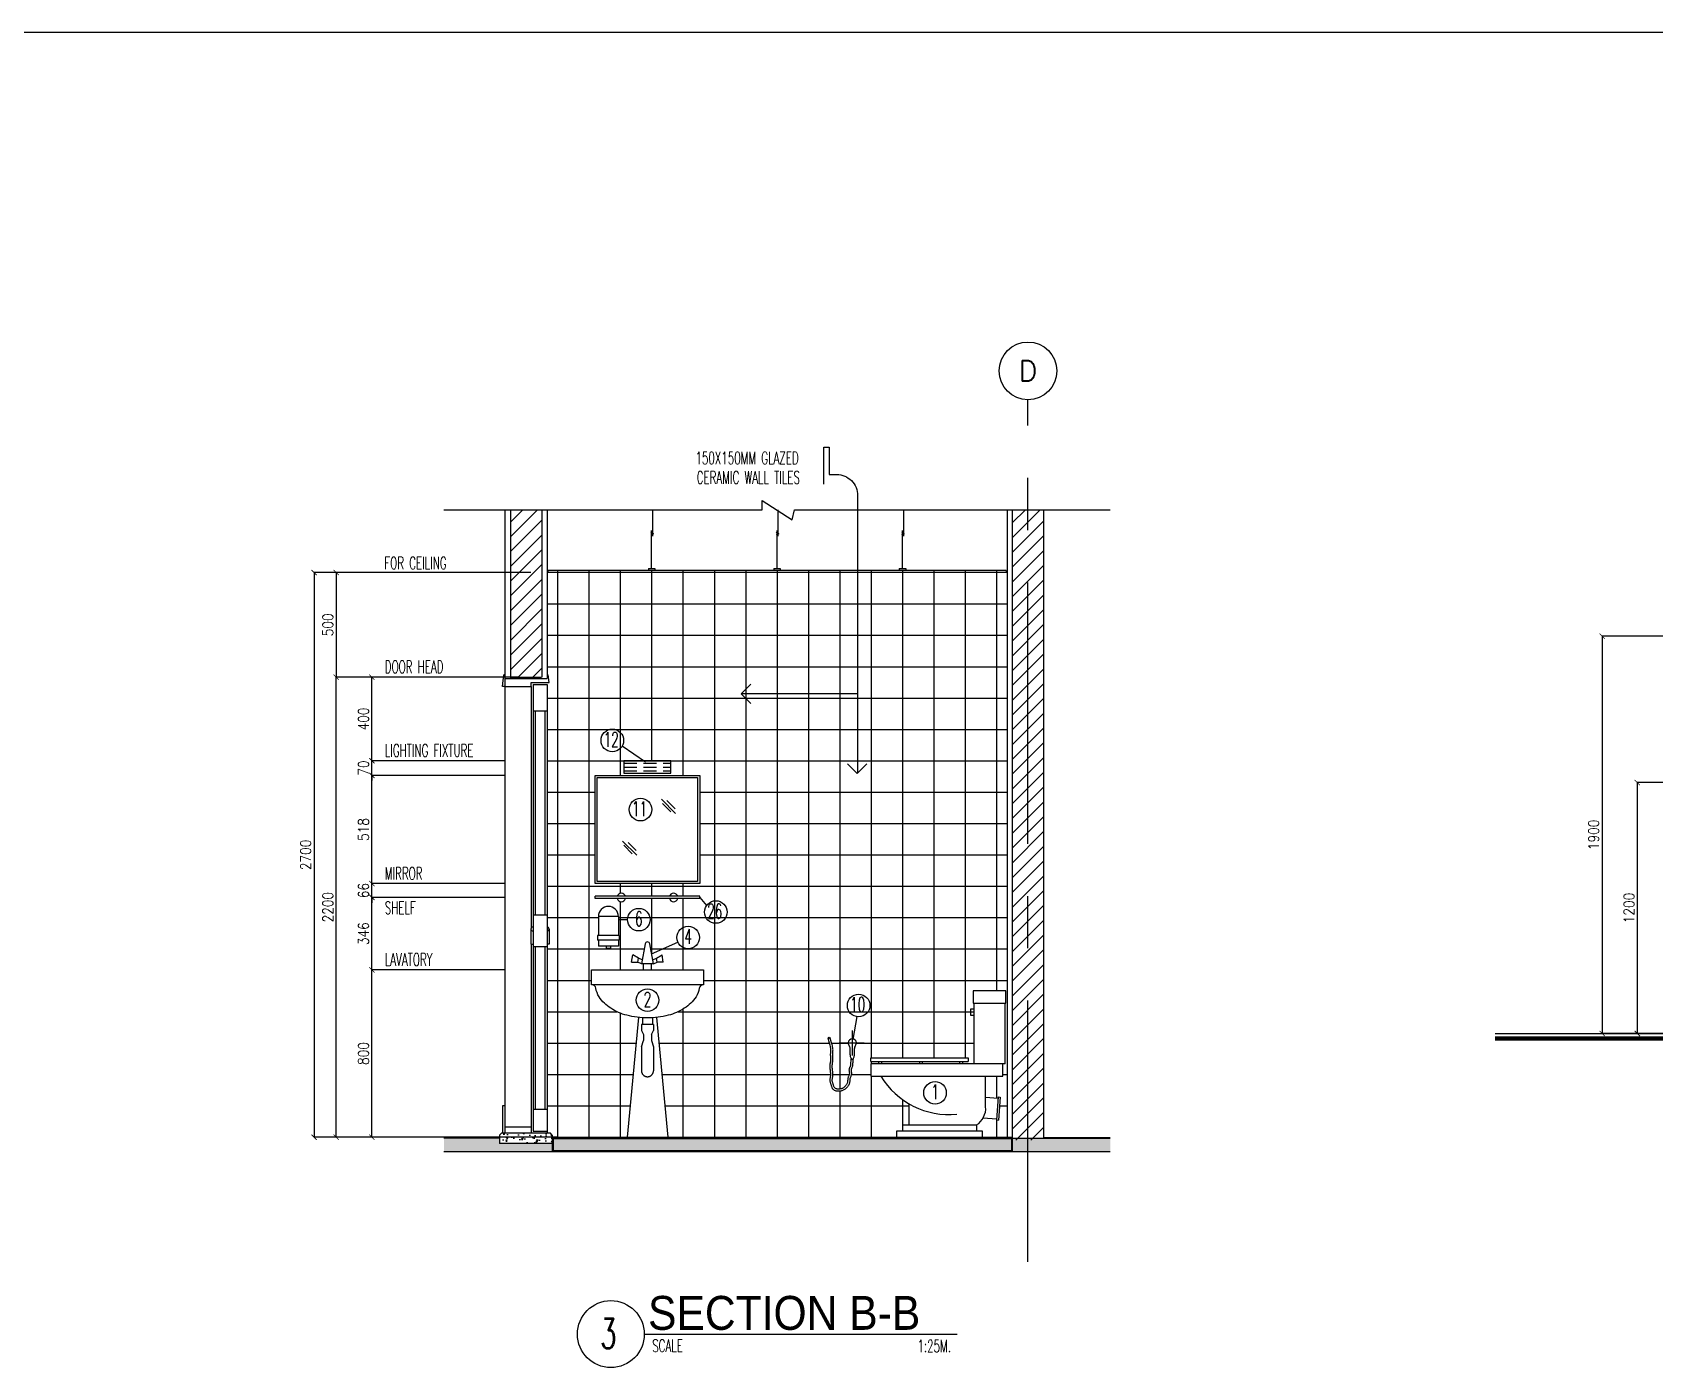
# Model space of a CAD drawing. Extents: x -263967 to -235090, y 166361 to 186286.
# Drawn here: x -253289 to -245531, y 179902 to 186286 of the extents above; entities that cross this region are included whole.
import ezdxf
from ezdxf.enums import TextEntityAlignment as Align

# ---------------------------------------------------------------- set-up
doc = ezdxf.new("R2010")
doc.units = 0
doc.header["$LTSCALE"] = 500
doc.header["$MEASUREMENT"] = 0
for name, pattern in [('CENTER2', [1.125, 0.75, -0.125, 0.125, -0.125]), ('CENTERX2', [4, 2.5, -0.5, 0.5, -0.5]), ('HIDDEN', [0.375, 0.25, -0.125]), ('HIDDEN2', [0.1875, 0.125, -0.0625])]:
    doc.linetypes.add(name, pattern=pattern)
doc.layers.get('0').update_dxf_attribs({"linetype": 'CONTINUOUS'})
doc.layers.get('DEFPOINTS').update_dxf_attribs({"linetype": 'CONTINUOUS'})
for name, color, linetype in [('AX-CR', 2, 'CONTINUOUS'), ('AX-TXT', 2, 'CONTINUOUS'), ('AXES', 11, 'CENTERX2'), ('AXIS', 11, 'CENTER2'), ('BOARDER', 6, 'CONTINUOUS'), ('DIM', 4, 'CONTINUOUS'), ('DIM1', 2, 'CONTINUOUS'), ('Dimout', 4, 'CONTINUOUS'), ('DRWIN', 2, 'CONTINUOUS'), ('DW', 7, 'CONTINUOUS'), ('ELE', 3, 'CONTINUOUS'), ('ELV', 7, 'CONTINUOUS'), ('FIX', 2, 'CONTINUOUS'), ('HATCH', 8, 'CONTINUOUS'), ('HatchA', 11, 'CONTINUOUS'), ('Plaster', 7, 'CONTINUOUS'), ('SANI', 2, 'CONTINUOUS'), ('SETTING', 3, 'CONTINUOUS'), ('Tile', 5, 'CONTINUOUS'), ('TITLE', 1, 'CONTINUOUS'), ('TXT', 2, 'CONTINUOUS'), ('TXT1', 2, 'CONTINUOUS'), ('WALL', 6, 'CONTINUOUS'), ('WallPartition', 2, 'CONTINUOUS'), ('Windows', 9, 'CONTINUOUS')]:
    doc.layers.add(name, color=color, linetype=linetype)
doc.styles.add('DIM', font='simplex.shx', dxfattribs={"width": 0.85})
doc.styles.add('ROMANS', font='romans.shx', dxfattribs={"width": 0.6})
doc.styles.add('TTXT', font='swisse.ttf', dxfattribs={"width": 0.9})
doc.dimstyles.new('DIM1-25', dxfattribs={"dimscale": 25, "dimtxt": 2, "dimasz": 1, "dimexe": 0.03, "dimexo": 0.03, "dimgap": 0.6, "dimtad": 1, "dimdec": 0, "dimdsep": 46, "dimtxsty": 'DIM', "dimblk1": 'ARCHTICK', "dimblk2": 'ARCHTICK', "dimsah": 1, "dimcen": 0.09, "dimdle": 0.03, "dimclrd": 256, "dimclrt": 2, "dimadec": 0, "dimazin": 0, "dimtfac": 1, "dimtdec": 0, "dimtix": 1, "dimtmove": 1, "dimatfit": 3, "dimldrblk": 'ARCHTICK', "dimfxl": 0, "dimtvp": 2, "dimtolj": 1, "dimtzin": 0, "dimarcsym": 0})
pattern_1 = [(45, (8139.21, -15825.907), (-35.355339, 35.355339), [])]

# ---------------------------------------------------------------- blocks, each defined once
blk = doc.blocks.new('A0-BOX')
at = {"layer": 'TITLE'}
blk.add_line((113.3, 79.7), (0, 79.7), dxfattribs=at)
blk = doc.blocks.new('_ARCHTICK')
at = {"color": 0, "linetype": 'ByBlock', "const_width": 0.15}
blk.add_lwpolyline([(-0.5, -0.5), (0.5, 0.5)], dxfattribs=at)
blk = doc.blocks.new('*D58')
at = {"layer": 'DEFPOINTS', "color": 0}
for p in [(-251836, 183703.3), (-251941.8, 181003.3), (-251836, 181003.3)]:
    blk.add_point(p, dxfattribs=at)
at = {"layer": 'Dimout', "color": 0, "lineweight": -2}
for p, q in [((-251836.7, 183703.3), (-251942.6, 183703.3)), ((-251836.7, 181003.3), (-251942.6, 181003.3))]:
    blk.add_line(p, q, dxfattribs=at)
at = {"layer": 'Dimout', "lineweight": -2}
blk.add_line((-251941.8, 183704.1), (-251941.8, 181002.6), dxfattribs=at)
at = {"layer": 'Dimout', "lineweight": -2, "xscale": 25, "yscale": 25, "zscale": 25}
for p, rotation in [((-251941.8, 183703.3), 90), ((-251941.8, 181003.3), 270)]:
    blk.add_blockref('_ARCHTICK', p, dxfattribs=dict(at, rotation=rotation))
at = {"layer": 'Dimout', "color": 2, "insert": (-251981.8, 182353.3), "char_height": 50, "attachment_point": 5, "rotation": 90, "style": 'DIM'}
blk.add_mtext('\\A1;2700', dxfattribs=at)
blk = doc.blocks.new('walling')
at = {"layer": 'ELV'}
blk.add_line((0.1363, -1.1797), (-0.4198, -1.1797), dxfattribs=at)
blk.add_lwpolyline([(-0.025, -0.176), (-0.025, 0), (0, 0), (0, -0.1306), (0.0363, -0.1306, -0.414214), (0.1363, -0.2306), (0.1363, -1.5582)], format="xyb", dxfattribs=at)
at = {"layer": 'WALL'}
for p, q in [((-0.4198, -1.1797), (-0.3736, -1.1334)), ((-0.4198, -1.1797), (-0.3736, -1.2259)), ((0.1345, -1.56), (0.0882, -1.5137)), ((0.1345, -1.56), (0.1808, -1.5137))]:
    blk.add_line(p, q, dxfattribs=at)
at = {"layer": 'TXT', "style": 'ROMANS', "width": 0.6}
for s, p in [('150X150MM GLAZED', (-0.639, -0.0816)), ('CERAMIC WALL TILES', (-0.6331, -0.1746))]:
    blk.add_text(s, height=0.06, dxfattribs=at).set_placement(p)
blk = doc.blocks.new('*D66')
at = {"layer": 'DEFPOINTS', "color": 0}
for p in [(-251665.1, 183203.3), (-251002.3, 183203.3), (-251029.3, 182803.3)]:
    blk.add_point(p, dxfattribs=at)
at = {"layer": 'Dimout', "color": 0, "lineweight": -2}
for p, q in [((-251003, 183203.3), (-251665.9, 183203.3)), ((-251030, 182803.3), (-251665.9, 182803.3))]:
    blk.add_line(p, q, dxfattribs=at)
at = {"layer": 'Dimout', "lineweight": -2}
blk.add_line((-251665.1, 182802.6), (-251665.1, 183204.1), dxfattribs=at)
at = {"layer": 'Dimout', "lineweight": -2, "xscale": 25, "yscale": 25, "zscale": 25}
for p, rotation in [((-251665.1, 183203.3), 90), ((-251665.1, 182803.3), 270)]:
    blk.add_blockref('_ARCHTICK', p, dxfattribs=dict(at, rotation=rotation))
at = {"layer": 'Dimout', "color": 2, "insert": (-251705.1, 183003.3), "char_height": 50, "attachment_point": 5, "rotation": 90, "style": 'DIM'}
blk.add_mtext('\\A1;400', dxfattribs=at)
blk = doc.blocks.new('*D65')
at = {"layer": 'DEFPOINTS', "color": 0}
for p in [(-251665.1, 182803.3), (-251029.3, 182803.3), (-251029.3, 182733.3)]:
    blk.add_point(p, dxfattribs=at)
at = {"layer": 'Dimout', "color": 0, "lineweight": -2}
for p, q in [((-251030, 182803.3), (-251665.9, 182803.3)), ((-251030, 182733.3), (-251665.9, 182733.3))]:
    blk.add_line(p, q, dxfattribs=at)
at = {"layer": 'Dimout', "lineweight": -2}
for p, q in [((-251665.1, 182803.3), (-251665.1, 182828.3)), ((-251665.1, 182733.3), (-251665.1, 182803.3)), ((-251665.1, 182733.3), (-251665.1, 182708.3))]:
    blk.add_line(p, q, dxfattribs=at)
at = {"layer": 'Dimout', "lineweight": -2, "xscale": 25, "yscale": 25, "zscale": 25}
for p, rotation in [((-251665.1, 182803.3), 270), ((-251665.1, 182733.3), 90)]:
    blk.add_blockref('_ARCHTICK', p, dxfattribs=dict(at, rotation=rotation))
at = {"layer": 'Dimout', "color": 2, "insert": (-251705.1, 182768.3), "char_height": 50, "attachment_point": 5, "rotation": 90, "style": 'DIM'}
blk.add_mtext('\\A1;70', dxfattribs=at)
blk = doc.blocks.new('*D64')
at = {"layer": 'DEFPOINTS', "color": 0}
for p in [(-251665.1, 182733.3), (-251029.3, 182733.3), (-251029.3, 182215.7)]:
    blk.add_point(p, dxfattribs=at)
at = {"layer": 'Dimout', "color": 0, "lineweight": -2}
for p, q in [((-251030, 182733.3), (-251665.9, 182733.3)), ((-251030, 182215.7), (-251665.9, 182215.7))]:
    blk.add_line(p, q, dxfattribs=at)
at = {"layer": 'Dimout', "lineweight": -2}
blk.add_line((-251665.1, 182214.9), (-251665.1, 182734.1), dxfattribs=at)
at = {"layer": 'Dimout', "lineweight": -2, "xscale": 25, "yscale": 25, "zscale": 25}
for p, rotation in [((-251665.1, 182733.3), 90), ((-251665.1, 182215.7), 270)]:
    blk.add_blockref('_ARCHTICK', p, dxfattribs=dict(at, rotation=rotation))
at = {"layer": 'Dimout', "color": 2, "insert": (-251705.1, 182474.5), "char_height": 50, "attachment_point": 5, "rotation": 90, "style": 'DIM'}
blk.add_mtext('\\A1;518', dxfattribs=at)
blk = doc.blocks.new('*D63')
at = {"layer": 'DEFPOINTS', "color": 0}
for p in [(-251665.1, 182215.7), (-251029.3, 182215.7), (-251029.3, 182149.7)]:
    blk.add_point(p, dxfattribs=at)
at = {"layer": 'Dimout', "lineweight": -2}
for p, q in [((-251665.1, 182215.7), (-251665.1, 182240.7)), ((-251665.1, 182149.7), (-251665.1, 182215.7)), ((-251665.1, 182149.7), (-251665.1, 182124.7))]:
    blk.add_line(p, q, dxfattribs=at)
at = {"layer": 'Dimout', "color": 0, "lineweight": -2}
for p, q in [((-251030, 182215.7), (-251665.9, 182215.7)), ((-251030, 182149.7), (-251665.9, 182149.7))]:
    blk.add_line(p, q, dxfattribs=at)
at = {"layer": 'Dimout', "lineweight": -2, "xscale": 25, "yscale": 25, "zscale": 25}
for p, rotation in [((-251665.1, 182215.7), 270), ((-251665.1, 182149.7), 90)]:
    blk.add_blockref('_ARCHTICK', p, dxfattribs=dict(at, rotation=rotation))
at = {"layer": 'Dimout', "color": 2, "insert": (-251705.1, 182182.7), "char_height": 50, "attachment_point": 5, "rotation": 90, "style": 'DIM'}
blk.add_mtext('\\A1;66', dxfattribs=at)
blk = doc.blocks.new('*D62')
at = {"layer": 'DEFPOINTS', "color": 0}
for p in [(-251665.1, 182149.7), (-251029.3, 182149.7), (-251029.3, 181803.3)]:
    blk.add_point(p, dxfattribs=at)
at = {"layer": 'Dimout', "color": 0, "lineweight": -2}
for p, q in [((-251030, 182149.7), (-251665.9, 182149.7)), ((-251030, 181803.3), (-251665.9, 181803.3))]:
    blk.add_line(p, q, dxfattribs=at)
at = {"layer": 'Dimout', "lineweight": -2}
blk.add_line((-251665.1, 181802.6), (-251665.1, 182150.5), dxfattribs=at)
at = {"layer": 'Dimout', "lineweight": -2, "xscale": 25, "yscale": 25, "zscale": 25}
for p, rotation in [((-251665.1, 182149.7), 90), ((-251665.1, 181803.3), 270)]:
    blk.add_blockref('_ARCHTICK', p, dxfattribs=dict(at, rotation=rotation))
at = {"layer": 'Dimout', "color": 2, "insert": (-251705.1, 181976.5), "char_height": 50, "attachment_point": 5, "rotation": 90, "style": 'DIM'}
blk.add_mtext('\\A1;346', dxfattribs=at)
blk = doc.blocks.new('*D61')
at = {"layer": 'DEFPOINTS', "color": 0}
for p in [(-251665.1, 181803.3), (-251029.3, 181803.3), (-250777.3, 181003.3)]:
    blk.add_point(p, dxfattribs=at)
at = {"layer": 'Dimout', "color": 0, "lineweight": -2}
for p, q in [((-251030, 181803.3), (-251665.9, 181803.3)), ((-250778, 181003.3), (-251665.9, 181003.3))]:
    blk.add_line(p, q, dxfattribs=at)
at = {"layer": 'Dimout', "lineweight": -2}
blk.add_line((-251665.1, 181002.6), (-251665.1, 181804.1), dxfattribs=at)
at = {"layer": 'Dimout', "lineweight": -2, "xscale": 25, "yscale": 25, "zscale": 25}
for p, rotation in [((-251665.1, 181803.3), 90), ((-251665.1, 181003.3), 270)]:
    blk.add_blockref('_ARCHTICK', p, dxfattribs=dict(at, rotation=rotation))
at = {"layer": 'Dimout', "color": 2, "insert": (-251705.1, 181403.3), "char_height": 50, "attachment_point": 5, "rotation": 90, "style": 'DIM'}
blk.add_mtext('\\A1;800', dxfattribs=at)
blk = doc.blocks.new('*D59')
at = {"layer": 'DEFPOINTS', "color": 0}
for p in [(-251836, 183203.3), (-251043.3, 183203.3), (-251001.4, 181003.3)]:
    blk.add_point(p, dxfattribs=at)
at = {"layer": 'Dimout', "color": 0, "lineweight": -2}
for p, q in [((-251044, 183203.3), (-251836.7, 183203.3)), ((-251002.2, 181003.3), (-251836.7, 181003.3))]:
    blk.add_line(p, q, dxfattribs=at)
at = {"layer": 'Dimout', "lineweight": -2}
blk.add_line((-251836, 181002.6), (-251836, 183204.1), dxfattribs=at)
at = {"layer": 'Dimout', "lineweight": -2, "xscale": 25, "yscale": 25, "zscale": 25}
for p, rotation in [((-251836, 183203.3), 90), ((-251836, 181003.3), 270)]:
    blk.add_blockref('_ARCHTICK', p, dxfattribs=dict(at, rotation=rotation))
at = {"layer": 'Dimout', "color": 2, "insert": (-251876, 182103.3), "char_height": 50, "attachment_point": 5, "rotation": 90, "style": 'DIM'}
blk.add_mtext('\\A1;2200', dxfattribs=at)
blk = doc.blocks.new('*D60')
at = {"layer": 'DEFPOINTS', "color": 0}
for p in [(-250904.1, 183703.3), (-251836, 183203.3), (-250963.5, 183203.3)]:
    blk.add_point(p, dxfattribs=at)
at = {"layer": 'Dimout', "color": 0, "lineweight": -2}
for p, q in [((-250904.8, 183703.3), (-251836.7, 183703.3)), ((-250964.3, 183203.3), (-251836.7, 183203.3))]:
    blk.add_line(p, q, dxfattribs=at)
at = {"layer": 'Dimout', "lineweight": -2}
blk.add_line((-251836, 183704.1), (-251836, 183202.6), dxfattribs=at)
at = {"layer": 'Dimout', "lineweight": -2, "xscale": 25, "yscale": 25, "zscale": 25}
for p, rotation in [((-251836, 183703.3), 90), ((-251836, 183203.3), 270)]:
    blk.add_blockref('_ARCHTICK', p, dxfattribs=dict(at, rotation=rotation))
at = {"layer": 'Dimout', "color": 2, "insert": (-251876, 183453.3), "char_height": 50, "attachment_point": 5, "rotation": 90, "style": 'DIM'}
blk.add_mtext('\\A1;500', dxfattribs=at)
blk = doc.blocks.new('A$C54676CD1')
at = {"layer": 'AXIS', "linetype": 'CENTER2', "ltscale": 10}
for p, q in [((0.1153, 0.1709), (0.1153, 0.29)), ((0.1716, 0.2302), (0.0525, 0.2302))]:
    blk.add_line(p, q, dxfattribs=at)
at = {"layer": 'DIM1', "linetype": 'HIDDEN'}
for points in [[(0.1196, 0.156), (0.1183, 0.1482), (0.1175, 0.142), (0.117, 0.1369), (0.1167, 0.1328), (0.1165, 0.1294), (0.1164, 0.1262), (0.1161, 0.1231), (0.1155, 0.1198), (0.1146, 0.1167), (0.1135, 0.1137), (0.1124, 0.1111), (0.1114, 0.1087), (0.1105, 0.1066), (0.1099, 0.1048), (0.1094, 0.1033), (0.1092, 0.1022), (0.1092, 0.1011), (0.1093, 0.0997), (0.1095, 0.0979), (0.1099, 0.0957), (0.1104, 0.0932), (0.1108, 0.0902), (0.111, 0.0869), (0.1109, 0.0832), (0.1103, 0.0796), (0.1094, 0.0762), (0.1084, 0.0731), (0.1073, 0.0702), (0.1063, 0.0674), (0.1053, 0.0648), (0.1046, 0.0625), (0.104, 0.0602), (0.1036, 0.058), (0.1033, 0.0555), (0.1031, 0.0527), (0.1028, 0.0497), (0.1025, 0.0464), (0.102, 0.0428), (0.1012, 0.039), (0.1, 0.0351), (0.0983, 0.0312), (0.0963, 0.0275), (0.094, 0.0241), (0.0915, 0.0208), (0.0889, 0.0178), (0.0862, 0.0149), (0.0834, 0.0123), (0.0806, 0.01), (0.0778, 0.0079), (0.0749, 0.0061), (0.0719, 0.0045), (0.0689, 0.0032), (0.0658, 0.0022), (0.0627, 0.0014), (0.0595, 0.0008), (0.0563, 0.0004), (0.0529, 0.0001), (0.0494, 0), (0.0458, 0.0001), (0.042, 0.0004), (0.0382, 0.001), (0.0344, 0.0021), (0.0306, 0.0036), (0.0269, 0.0059), (0.0237, 0.0088), (0.0212, 0.012), (0.0194, 0.0153), (0.018, 0.0186), (0.0169, 0.0217), (0.016, 0.0246), (0.0152, 0.0273), (0.0145, 0.0298), (0.0137, 0.0322), (0.0128, 0.0347), (0.0119, 0.0374), (0.011, 0.0402), (0.0102, 0.0433), (0.0095, 0.0465), (0.0091, 0.05), (0.0089, 0.0537), (0.0092, 0.0573), (0.0097, 0.0607), (0.0103, 0.064), (0.011, 0.0671), (0.0116, 0.0702), (0.012, 0.0732), (0.0124, 0.0763), (0.0125, 0.0795), (0.0124, 0.0831), (0.012, 0.087), (0.0115, 0.0913), (0.0109, 0.0959), (0.0102, 0.1007), (0.0096, 0.1057), (0.0092, 0.1108), (0.009, 0.1161), (0.009, 0.1212), (0.0094, 0.1262), (0.0099, 0.1309), (0.0105, 0.1354), (0.0111, 0.1396), (0.0117, 0.1435), (0.0122, 0.1471), (0.0125, 0.1503), (0.0126, 0.1533), (0.0126, 0.1563), (0.0125, 0.1592), (0.0123, 0.1622), (0.012, 0.1652), (0.0118, 0.1684), (0.0116, 0.1717), (0.0115, 0.1752), (0.0116, 0.1787), (0.0118, 0.1822), (0.012, 0.1855), (0.0123, 0.1887), (0.0126, 0.1917), (0.0127, 0.1946), (0.0128, 0.1973), (0.0128, 0.1998), (0.0125, 0.2023), (0.0121, 0.2051), (0.0113, 0.2089), (0.0101, 0.214), (0.0085, 0.2207), (0.0062, 0.2293), (0.0034, 0.2403), (0, 0.254)], [(0.1097, 0.1576), (0.1084, 0.1496), (0.1076, 0.1431), (0.107, 0.1378), (0.1067, 0.1334), (0.1066, 0.1299), (0.1064, 0.127), (0.1062, 0.1244), (0.1057, 0.1221), (0.1051, 0.1197), (0.1042, 0.1174), (0.1032, 0.115), (0.1022, 0.1127), (0.1012, 0.1103), (0.1004, 0.1079), (0.0997, 0.1056), (0.0993, 0.1032), (0.0992, 0.1009), (0.0993, 0.0986), (0.0997, 0.0963), (0.1001, 0.0939), (0.1005, 0.0916), (0.1009, 0.0892), (0.101, 0.0867), (0.1009, 0.0842), (0.1005, 0.0817), (0.0998, 0.0791), (0.099, 0.0764), (0.098, 0.0737), (0.0969, 0.0709), (0.0959, 0.0681), (0.095, 0.0653), (0.0942, 0.0624), (0.0937, 0.0595), (0.0933, 0.0565), (0.0931, 0.0535), (0.0929, 0.0506), (0.0926, 0.0476), (0.0922, 0.0446), (0.0915, 0.0416), (0.0906, 0.0386), (0.0893, 0.0356), (0.0877, 0.0327), (0.0858, 0.0298), (0.0837, 0.0271), (0.0815, 0.0245), (0.0792, 0.0221), (0.0768, 0.0198), (0.0745, 0.0179), (0.0722, 0.0162), (0.0699, 0.0148), (0.0676, 0.0136), (0.0653, 0.0126), (0.063, 0.0118), (0.0605, 0.0112), (0.0579, 0.0107), (0.0552, 0.0103), (0.0523, 0.0101), (0.0493, 0.01), (0.0463, 0.0101), (0.0433, 0.0103), (0.0404, 0.0108), (0.0376, 0.0116), (0.0351, 0.0126), (0.0329, 0.0139), (0.0311, 0.0156), (0.0296, 0.0176), (0.0283, 0.0198), (0.0273, 0.0222), (0.0264, 0.0248), (0.0256, 0.0274), (0.0248, 0.0301), (0.024, 0.0328), (0.0232, 0.0354), (0.0223, 0.038), (0.0214, 0.0405), (0.0206, 0.043), (0.0199, 0.0456), (0.0194, 0.0482), (0.019, 0.0508), (0.019, 0.0535), (0.0192, 0.0562), (0.0196, 0.0591), (0.0201, 0.062), (0.0208, 0.0652), (0.0214, 0.0685), (0.022, 0.0719), (0.0223, 0.0756), (0.0225, 0.0795), (0.0223, 0.0837), (0.022, 0.088), (0.0214, 0.0926), (0.0208, 0.0972), (0.0201, 0.102), (0.0196, 0.1067), (0.0192, 0.1115), (0.019, 0.1162), (0.019, 0.1208), (0.0193, 0.1253), (0.0198, 0.1297), (0.0204, 0.134), (0.021, 0.1381), (0.0216, 0.1421), (0.0221, 0.146), (0.0225, 0.1497), (0.0226, 0.1532), (0.0226, 0.1565), (0.0225, 0.1598), (0.0222, 0.1629), (0.022, 0.166), (0.0217, 0.1691), (0.0216, 0.1721), (0.0215, 0.1752), (0.0216, 0.1783), (0.0217, 0.1815), (0.022, 0.1846), (0.0223, 0.1878), (0.0225, 0.191), (0.0227, 0.1942), (0.0228, 0.1973), (0.0227, 0.2004), (0.0225, 0.2035), (0.0219, 0.2069), (0.0211, 0.2111), (0.0199, 0.2163), (0.0182, 0.2231), (0.0159, 0.2318), (0.0131, 0.2428), (0.0097, 0.2564)]]:
    blk.add_lwpolyline(points, dxfattribs=at)
at = {"layer": 'DIM1'}
blk.add_circle((0.0046, 0.2544), 0.00364, dxfattribs=at)
at = {"layer": 'SETTING'}
for p, q in [((0.1037, 0.2112), (0.0958, 0.229)), ((0.1053, 0.1733), (0.1053, 0.2039)), ((0.1067, 0.1648), (0.1058, 0.1685)), ((0.1089, 0.1585), (0.1067, 0.1648)), ((0.1144, 0.1503), (0.1089, 0.1585)), ((0.1147, 0.1503), (0.1205, 0.1567)), ((0.1223, 0.1606), (0.1235, 0.1639)), ((0.124, 0.1658), (0.1247, 0.1685)), ((0.1253, 0.1733), (0.1253, 0.2039)), ((0.1268, 0.2112), (0.1347, 0.229))]:
    blk.add_line(p, q, dxfattribs=at)
for centre, radius, start, end in [((0.1153, 0.2302), 0.02, 4.77123, 175.22877), ((0.1013, 0.2314), 0.006, 175.22877, 203.96841), ((0.0873, 0.2039), 0.018, 0, 23.96841), ((0.0973, 0.206), 0.008, 0, 23.96841), ((0.1253, 0.1733), 0.02, 180, 193.70485), ((0.1034, 0.1672), 0.02, 328.31381, 340.75167), ((0.1046, 0.1705), 0.02, 340.75167, 346.29515), ((0.1053, 0.1733), 0.02, 346.29515, 0), ((0.1433, 0.2039), 0.018, 156.03159, 180), ((0.1333, 0.206), 0.008, 156.03159, 180), ((0.1292, 0.2314), 0.006, 336.03159, 4.77123)]:
    blk.add_arc(centre, radius, start, end, dxfattribs=at)
blk = doc.blocks.new('COMP')
at = {"layer": 'FIX'}
for p, q in [((-0.0411, 0.35), (-0.0411, 0.6416)), ((0.1079, 0.35), (0.1079, 0.6416)), ((-0.0575, 0.6125), (-0.0575, 0.5833)), ((-0.0411, 0.6125), (-0.0575, 0.6125)), ((-0.0575, 0.5833), (-0.0411, 0.5833)), ((-0.5343, 0.3618), (-0.5343, 0.3792)), ((-0.5343, 0.3792), (-0.0685, 0.3792)), ((-0.5343, 0.3618), (-0.0685, 0.3618)), ((-0.5343, 0.35), (-0.5343, 0.2917)), ((0.1079, 0.35), (-0.5343, 0.35)), ((-0.4959, 0.35), (-0.4959, 0.3618)), ((-0.4825, 0.35), (-0.4825, 0.3618)), ((-0.301, 0.35), (-0.301, 0.3618)), ((-0.2876, 0.35), (-0.2876, 0.3618)), ((-0.1087, 0.35), (-0.1087, 0.3618)), ((-0.0953, 0.35), (-0.0953, 0.3618)), ((-0.0685, 0.3792), (-0.0685, 0.3618)), ((0.0971, 0.2917), (0.0971, 0.35)), ((-0.5343, 0.2917), (0.0971, 0.2917)), ((0.0146, 0.1458), (0.0146, 0.2917)), ((-0.3528, 0.1603), (-0.3528, 0.0583)), ((0.0146, 0.1914), (0.0738, 0.1873)), ((0.0741, 0.1923), (0.0665, 0.0825)), ((0.0741, 0.1923), (0.0841, 0.1916)), ((0.0841, 0.1916), (0.0765, 0.0818)), ((0.0027, 0.092), (0.0669, 0.0875)), ((0.0665, 0.0825), (0.0765, 0.0818)), ((-0.382, 0.0583), (-0.0292, 0.0583)), ((-0.382, 0.0292), (-0.382, 0.0583)), ((-0.0292, 0.0583), (-0.0292, 0.0292))]:
    blk.add_line(p, q, dxfattribs=at)
for points in [[(0.1117, 0.6416), (0.1117, 0.7), (-0.0449, 0.7), (-0.0449, 0.6416)], [(0, 0), (0, 0.0292), (-0.4111, 0.0292), (-0.4111, 0)]]:
    blk.add_lwpolyline(points, close=True, dxfattribs=at)
for centre, radius, start, end in [((-0.1594, 0.4916), 0.3837, 211.41144, 275.3446), ((-0.0802, 0.1385), 0.0951, 302.4712, 4.3987)]:
    blk.add_arc(centre, radius, start, end, dxfattribs=at)
blk = doc.blocks.new('A$C753C42D5')
at = {"layer": 'SANI', "linetype": 'Continuous'}
for p, q in [((0.1923, 0.8373), (0.1985, 0.8714)), ((0.225, 0.8568), (0.1985, 0.8714)), ((0.2215, 0.8373), (0.225, 0.8568)), ((0.2429, 0.8483), (0.225, 0.8568)), ((0.2568, 0.9248), (0.2394, 0.8287)), ((0.2968, 0.8287), (0.2793, 0.9248)), ((0.2933, 0.8483), (0.3112, 0.8568)), ((0.3112, 0.8568), (0.3377, 0.8714)), ((0.3147, 0.8373), (0.3112, 0.8568)), ((0.3439, 0.8373), (0.3377, 0.8714)), ((0.1923, 0.8373), (0.2215, 0.8373)), ((0.2394, 0.8287), (0.2215, 0.8373)), ((0.2968, 0.8287), (0.2394, 0.8287)), ((0.2489, 0.8), (0.2489, 0.8287)), ((0.2872, 0.8), (0.2872, 0.8287)), ((0.2968, 0.8287), (0.3147, 0.8373)), ((0.3439, 0.8373), (0.3147, 0.8373)), ((0.2252, 0.5724), (0.1713, 0)), ((0.3109, 0.5724), (0.3648, 0))]:
    blk.add_line(p, q, dxfattribs=at)
at = {"layer": 'SANI', "linetype": 'HIDDEN2'}
for p, q in [((0.2441, 0.57), (0.2441, 0.5382)), ((0.292, 0.57), (0.292, 0.5382)), ((0.2968, 0.5382), (0.2394, 0.5382)), ((0.2394, 0.5382), (0.2394, 0.5094)), ((0.2394, 0.5094), (0.2489, 0.4903)), ((0.2489, 0.4903), (0.2489, 0.4616)), ((0.2872, 0.4903), (0.2968, 0.5094)), ((0.2872, 0.4903), (0.2872, 0.4616)), ((0.2968, 0.5382), (0.2968, 0.5094)), ((0.2394, 0.4328), (0.2489, 0.4616)), ((0.2394, 0.4328), (0.2394, 0.3179)), ((0.2872, 0.4616), (0.2968, 0.4328)), ((0.2968, 0.4328), (0.2968, 0.3179))]:
    blk.add_line(p, q, dxfattribs=at)
at = {"layer": 'SANI', "linetype": 'Continuous'}
blk.add_lwpolyline([(0.5362, 0.8), (0.5362, 0.789), (0.5362, 0.7282), (0, 0.7282), (0, 0.789), (0, 0.8)], close=True, dxfattribs=at)
for points in [[(0.5158, 0.7124, -0.107261), (0.5003, 0.6716, -0.107169), (0.4442, 0.6162, -0.077294), (0.3677, 0.5829, -0.06439), (0.2685, 0.57, -0.06439), (0.1694, 0.5829, -0.077294), (0.0929, 0.6162, -0.107169), (0.0368, 0.6716, -0.107938), (0.0212, 0.7126, -0.000994)], [(0.517, 0.7282, -0.000994), (0.517, 0.7278, -0.145509)]]:
    blk.add_lwpolyline(points, format="xyb", dxfattribs=at)
for centre, radius, start, end in [((0.2681, 0.9226), 0.0115, 9.52728, 170.47272), ((0.0024, 0.709), 0.0191, 10.80776, 88.49148), ((0.5347, 0.709), 0.0191, 89.19364, 170.01956)]:
    blk.add_arc(centre, radius, start, end, dxfattribs=at)
at = {"layer": 'SANI', "linetype": 'HIDDEN2'}
blk.add_arc((0.2681, 0.3179), 0.0287, 180, 0, dxfattribs=at)
blk = doc.blocks.new('GAN')
for p, q in [((-0.0212, 0.1644), (-0.0212, 0.29)), ((-0.0155, 0.01), (-0.0155, 0.1918)), ((0, 0.01), (-0.031, 0.01)), ((-0.031, 0.01), (-0.031, 0)), ((0, 0.01), (0, 0))]:
    blk.add_line(p, q)
blk.add_lwpolyline([(-0.0118, 0.184), (-0.024, 0.1754), (-0.0113, 0.1703)])
blk = doc.blocks.new('*D43')
at = {"layer": 'DEFPOINTS', "color": 0}
for p in [(-245295.3, 182699.2), (-245613.1, 181499.2), (-245295.3, 181499.2)]:
    blk.add_point(p, dxfattribs=at)
at = {"layer": 'DIM', "color": 0, "lineweight": -2}
for p, q in [((-245296.1, 182699.2), (-245613.8, 182699.2)), ((-245296.1, 181499.2), (-245613.8, 181499.2))]:
    blk.add_line(p, q, dxfattribs=at)
at = {"layer": 'DIM', "lineweight": -2}
blk.add_line((-245613.1, 182699.9), (-245613.1, 181498.4), dxfattribs=at)
at = {"layer": 'DIM', "lineweight": -2, "xscale": 25, "yscale": 25, "zscale": 25}
for p, rotation in [((-245613.1, 182699.2), 90), ((-245613.1, 181499.2), 270)]:
    blk.add_blockref('_ARCHTICK', p, dxfattribs=dict(at, rotation=rotation))
at = {"layer": 'DIM', "color": 2, "insert": (-245653.1, 182099.2), "char_height": 50, "attachment_point": 5, "rotation": 90, "style": 'DIM'}
blk.add_mtext('\\A1;1200', dxfattribs=at)
blk = doc.blocks.new('*D44')
at = {"layer": 'DEFPOINTS', "color": 0}
for p in [(-245295.3, 183399.2), (-245781.5, 181499.2), (-245400.4, 181499.2)]:
    blk.add_point(p, dxfattribs=at)
at = {"layer": 'DIM', "color": 0, "lineweight": -2}
for p, q in [((-245296.1, 183399.2), (-245782.2, 183399.2)), ((-245401.1, 181499.2), (-245782.2, 181499.2))]:
    blk.add_line(p, q, dxfattribs=at)
at = {"layer": 'DIM', "lineweight": -2}
blk.add_line((-245781.5, 183399.9), (-245781.5, 181498.4), dxfattribs=at)
at = {"layer": 'DIM', "lineweight": -2, "xscale": 25, "yscale": 25, "zscale": 25}
for p, rotation in [((-245781.5, 183399.2), 90), ((-245781.5, 181499.2), 270)]:
    blk.add_blockref('_ARCHTICK', p, dxfattribs=dict(at, rotation=rotation))
at = {"layer": 'DIM', "color": 2, "insert": (-245821.5, 182449.2), "char_height": 50, "attachment_point": 5, "rotation": 90, "style": 'DIM'}
blk.add_mtext('\\A1;1900', dxfattribs=at)
blk = doc.blocks.new('AXU')
at = {"layer": 'AX-CR'}
blk.add_circle((0, 350), 350, dxfattribs=at)
at = {"layer": 'AX-TXT', "style": 'ROMANS'}
blk.add_attdef('AX', text='', height=250, dxfattribs=at).set_placement((0, 350), align=Align.MIDDLE)

msp = doc.modelspace()

# ---------------------------------------------------------------- hatches: boundary and pattern name
at = {"layer": 'HatchA'}
h = msp.add_hatch(dxfattribs=at)
h.set_pattern_fill('ANSI31', color=256, scale=400, style=0)
h.set_pattern_definition(pattern_1)
h.paths.add_polyline_path([(-250852.3, 184003.3), (-251002.3, 184003.3), (-251002.3, 183203.3), (-250852.3, 183203.3)])
h = msp.add_hatch(dxfattribs=at)
h.set_pattern_fill('ANSI31', color=256, scale=400, style=0)
h.set_pattern_definition(pattern_1)
h.paths.add_polyline_path([(-248452.3, 184003.3), (-248602.3, 184003.3), (-248602.3, 180988.3), (-248452.3, 180988.3)])
at = {"layer": 'Windows'}
h = msp.add_hatch(dxfattribs=at)
h.set_pattern_fill('AR-SAND', color=256, scale=25, style=0)
h.set_pattern_definition([(37.5, (0, 0), (-1.574834, 48.170594), [0, -38, 0, -42.5, 0, -40.625]), (7.5, (0, 0), (44.244418, 70.553652), [0, -20.5, 0, -34.25, 0, -13.125]), (327.5, (-30.75, 0), (77.8535465, 0.1414763), [0, -12.5, 0, -45, 0, -58.75]), (317.5, (-30.75, 0), (75.153165, 21.941889), [0, -6.25, 0, -29.5, 0, -33.75])])
h.paths.add_polyline_path([(-251054.3, 181003.3), (-251320.8, 181003.3), (-251320.8, 180933.3), (-250802.3, 180933.3), (-250802.3, 180973.3), (-251054.3, 180973.3)])
h.paths.add_polyline_path([(-248606.3, 180997.3), (-250798.3, 180997.3), (-250798.3, 180937.3), (-248606.3, 180937.3)])
h.paths.add_polyline_path([(-248527.3, 180997.3), (-248602.3, 180997.3), (-248602.3, 180933.3), (-248527.3, 180933.3)])
h.paths.add_polyline_path([(-248133.7, 180997.3), (-248527.3, 180997.3), (-248527.3, 180933.3), (-248133.7, 180933.3)])
h = msp.add_hatch(dxfattribs=at)
h.set_pattern_fill('AR-CONC', color=256, scale=10, style=0)
h.set_pattern_definition([(50, (0, 0), (71.726018, -6.275213), [7.5, -82.5]), (355, (0, 0), (-13.875133, 75.219213), [6, -66]), (100.4514, (5.98, -0.52), (57.850938, 68.943954), [6.374019, -70.114211]), (46.1842, (0, 20), (106.724105, -16.551901), [11.25, -123.75]), (96.6356, (8.89, 18.62), (93.46627, 97.411787), [9.56103, -105.1713]), (351.1842, (0, 20), (93.466195, 97.41186), [9, -99]), (21, (10, 15), (59.690705, -40.261889), [7.5, -82.5]), (326, (10, 15), (24.331533, 72.515005), [6, -66]), (71.4514, (14.974, 11.645), (84.022263, 32.25305), [6.374019, -70.114211]), (37.5, (0, 0), (1.2159855, 33.2893854), [0, -65.2, 0, -67, 0, -66.25]), (7.5, (0, 0), (26.3069537, 39.441171), [0, -38.2, 0, -63.7, 0, -25.25]), (327.5, (-22.3, 0), (53.3822436, -2.2554872), [0, -25, 0, -78, 0, -103.5]), (317.5, (-32.3, 0), (58.318617, 10.010498), [0, -32.5, 0, -51.8, 0, -73.5])])
h.paths.add_polyline_path([(-250802.3, 181013.3), (-250812.3, 181023.3), (-251044.3, 181023.3), (-251054.3, 181013.3), (-251054.3, 180973.3), (-250802.3, 180973.3)])

# ---------------------------------------------------------------- linework, layer by layer
msp.add_line((-248631, 183713.3), (-250823.5, 183713.3))
at = {"layer": 'AXES'}
msp.add_line((-248527.3, 180406.4), (-248527.3, 184529.8), dxfattribs=at)
at = {"layer": 'BOARDER', "const_width": 20}
msp.add_lwpolyline([(-246293.4, 181475.2), (-239912.8, 181475.2)], dxfattribs=at)
at = {"layer": 'DRWIN'}
msp.add_line((-246293.4, 181499.2), (-239912.8, 181499.2), dxfattribs=at)
at = {"layer": 'DW'}
for p, q in [((-250468.1, 182874.7), (-250356, 182798.9)), ((-250097.3, 182149.7), (-250064.8, 182111)), ((-250486.1, 182043.5), (-250442.2, 182043.5)), ((-250327.3, 181880.1), (-250201.5, 181936.5)), ((-249346.4, 181580.3), (-249365.4, 181470.6))]:
    msp.add_line(p, q, dxfattribs=at)
at = {"layer": 'ELE'}
msp.add_lwpolyline([(-251320.8, 184003.3), (-249799, 184003.3), (-249799, 184048.5), (-249655.5, 183955.1), (-249643.7, 184003.3), (-249376.9, 184003.3), (-248133.7, 184003.3)], dxfattribs=at)
at = {"layer": 'FIX'}
for p, q in [((-250212.5, 182551.3), (-250280.2, 182619)), ((-250234.7, 182558.7), (-250275.3, 182599.3)), ((-250215, 182573.5), (-250254.4, 182612.8)), ((-250398.2, 182351.6), (-250465.8, 182419.3)), ((-250420.3, 182359), (-250460.9, 182399.6)), ((-250400.6, 182373.8), (-250440, 182413.1))]:
    msp.add_line(p, q, dxfattribs=at)
at = {"layer": 'FIX', "color": 2}
for p, q in [((-250097.3, 182155.1), (-250597.3, 182155.1)), ((-250597.3, 182144.3), (-250597.3, 182155.1)), ((-250097.3, 182144.3), (-250597.3, 182144.3)), ((-250097.3, 182144.3), (-250097.3, 182155.1))]:
    msp.add_line(p, q, dxfattribs=at)
for points in [[(-250097.3, 182733.3), (-250097.3, 182215.7), (-250597.3, 182215.7), (-250597.3, 182733.3)], [(-250107.3, 182723.3), (-250107.3, 182225.7), (-250587.3, 182225.7), (-250587.3, 182723.3)]]:
    msp.add_lwpolyline(points, close=True, dxfattribs=at)
for centre in [(-250515.3, 182900.8), (-250380.1, 182569.8), (-250388.3, 182043.5), (-250020.6, 182080), (-250152.2, 181958.6), (-250347, 181658.2), (-249337.2, 181633.4), (-248971.8, 181215.5)]:
    msp.add_circle(centre, 54, dxfattribs=at)
for centre, start, end in [((-250472.3, 182149.7), 15.20227, 164.79773), ((-250222.3, 182149.7), 15.20227, 164.79773), ((-250472.3, 182149.7), 195.20227, 344.79773), ((-250222.3, 182149.7), 195.20227, 344.79773)]:
    msp.add_arc(centre, 20.6, start, end, dxfattribs=at)
at = {"layer": 'HATCH', "linetype": 'HIDDEN2'}
for p, q in [((-250459.8, 182791.3), (-250234.8, 182791.3)), ((-250459.8, 182773.3), (-250234.8, 182773.3)), ((-250459.8, 182755.3), (-250234.8, 182755.3))]:
    msp.add_line(p, q, dxfattribs=at)
at = {"layer": 'Plaster'}
for p, q in [((-251029.3, 184003.3), (-251029.3, 183196)), ((-250827.3, 184003.3), (-250827.3, 183196)), ((-248627.3, 184003.3), (-248627.3, 181003.3)), ((-250823.5, 183713.3), (-250823.5, 183703.3)), ((-248631, 183713.3), (-248631, 183703.3)), ((-251320.8, 181003.3), (-251054.3, 181003.3)), ((-251029.3, 181053.3), (-250903.7, 181053.3)), ((-250802.3, 181003.3), (-248602.3, 181003.3)), ((-250802.3, 180997.3), (-248602.3, 180997.3)), ((-248133.7, 181000.3), (-248452.3, 181000.3))]:
    msp.add_line(p, q, dxfattribs=at)
at = {"layer": 'SANI'}
for p, q in [((-250214.7, 182733.3), (-250196.6, 182733.3)), ((-250486.1, 182059), (-250582, 182059)), ((-250582, 182059), (-250582, 181968)), ((-250486.1, 182059), (-250486.1, 181968)), ((-250482.3, 181968), (-250585.8, 181968)), ((-250585.8, 181968), (-250585.8, 181945)), ((-250482.3, 181945), (-250585.8, 181945)), ((-250582, 181945), (-250582, 181916.6)), ((-250486.1, 181945), (-250486.1, 181916.6)), ((-250482.3, 181968), (-250482.3, 181945)), ((-250486.1, 181916.6), (-250582, 181916.6)), ((-250544.6, 181916.6), (-250544.6, 181905.1)), ((-250523.5, 181905.1), (-250544.6, 181905.1)), ((-250523.5, 181916.6), (-250523.5, 181905.1))]:
    msp.add_line(p, q, dxfattribs=at)
at = {"layer": 'SANI', "color": 6}
msp.add_line((-250362.2, 180061.6), (-248866.1, 180061.6), dxfattribs=at)
at = {"layer": 'SANI'}
msp.add_lwpolyline([(-250459.8, 182743.3), (-250234.8, 182743.3), (-250234.8, 182803.3), (-250459.8, 182803.3)], close=True, dxfattribs=at)
msp.add_arc((-250534.1, 182059), 47.9, 0, 180, dxfattribs=at)
at = {"layer": 'Tile'}
for p, q in [((-250777.3, 183713.3), (-250777.3, 181003.3)), ((-250627.3, 183713.3), (-250627.3, 181003.3)), ((-250477.3, 183713.3), (-250477.3, 182733.3)), ((-250327.3, 183713.3), (-250327.3, 182803.3)), ((-250177.3, 183713.3), (-250177.3, 182733.3)), ((-250027.3, 183713.3), (-250027.3, 181003.3)), ((-249877.3, 183713.3), (-249877.3, 181003.3)), ((-249727.3, 183713.3), (-249727.3, 181003.3)), ((-249577.3, 183713.3), (-249577.3, 181003.3)), ((-249427.3, 183713.3), (-249427.3, 181233.3)), ((-249277.3, 183713.3), (-249277.3, 181382.5)), ((-249127.3, 183713.3), (-249127.3, 181382.5)), ((-248977.3, 183713.3), (-248977.3, 181382.5)), ((-248827.3, 183713.3), (-248827.3, 181382.5)), ((-248677.3, 183713.3), (-248677.3, 181703.3)), ((-248627.3, 183703.3), (-250827.3, 183703.3)), ((-250827.3, 183553.3), (-248627.3, 183553.3)), ((-250827.3, 183403.3), (-248627.3, 183403.3)), ((-250827.3, 183253.3), (-248627.3, 183253.3)), ((-250827.3, 183103.3), (-248627.3, 183103.3)), ((-250827.3, 182953.3), (-248627.3, 182953.3)), ((-250827.3, 182803.3), (-248627.3, 182803.3)), ((-250827.3, 182653.3), (-250597.3, 182653.3)), ((-250097.3, 182653.3), (-248627.3, 182653.3)), ((-250827.3, 182503.3), (-250597.3, 182503.3)), ((-250097.3, 182503.3), (-248627.3, 182503.3)), ((-250827.3, 182353.3), (-250597.3, 182353.3)), ((-250097.3, 182353.3), (-248627.3, 182353.3)), ((-250827.3, 182203.3), (-248627.3, 182203.3)), ((-250477.3, 182215.7), (-250477.3, 182169.7)), ((-250327.3, 182215.7), (-250327.3, 182155.1)), ((-250177.3, 182215.7), (-250177.3, 182155.1)), ((-250477.3, 182129.7), (-250477.3, 181803.3)), ((-250327.3, 182144.3), (-250327.3, 181880.1)), ((-250177.3, 182144.3), (-250177.3, 181803.3)), ((-250827.3, 182053.3), (-250582, 182053.3)), ((-250486.1, 182053.3), (-248627.3, 182053.3)), ((-250827.3, 181903.3), (-250363, 181903.3)), ((-250331.5, 181903.3), (-248627.3, 181903.3)), ((-250827.3, 181753.3), (-250615.3, 181753.3)), ((-250079.2, 181753.3), (-248627.3, 181753.3)), ((-250827.3, 181603.3), (-250493, 181603.3)), ((-250477.3, 181596.5), (-250477.3, 181003.3)), ((-250200.6, 181603.3), (-248785.4, 181603.3)), ((-250177.3, 181615.8), (-250177.3, 181003.3)), ((-250827.3, 181453.3), (-250401.6, 181453.3)), ((-250292.9, 181453.3), (-249476.6, 181453.3)), ((-249466.3, 181453.3), (-249387.3, 181453.3)), ((-249347.3, 181453.3), (-248785.4, 181453.3)), ((-249277.3, 181365.2), (-249277.3, 181353.3)), ((-250827.3, 181303.3), (-250415.8, 181303.3)), ((-250278.7, 181303.3), (-249470.1, 181303.3)), ((-249460.1, 181303.3), (-249382.3, 181303.3)), ((-249372.2, 181303.3), (-249278.5, 181303.3)), ((-249277.3, 181295), (-249277.3, 181003.3)), ((-248677.3, 181295), (-248677.3, 181191.1)), ((-248647.2, 181303.3), (-248627.3, 181303.3)), ((-250827.3, 181153.3), (-250429.9, 181153.3)), ((-250264.6, 181153.3), (-249097, 181153.3)), ((-249427.3, 181223.4), (-249427.3, 181003.3)), ((-249127.3, 181183.2), (-249127.3, 181032.5)), ((-248663, 181153.3), (-248627.3, 181153.3)), ((-248677.3, 181090.9), (-248677.3, 181003.3)), ((-248977.3, 181003.3), (-248977.3, 181003.3))]:
    msp.add_line(p, q, dxfattribs=at)
at = {"layer": 'TITLE', "color": 6}
msp.add_circle((-250522.2, 180061.6), 160, dxfattribs=at)
at = {"layer": 'WALL'}
for p, q in [((-251002.3, 184003.3), (-251002.3, 183203.3)), ((-250852.3, 184003.3), (-250852.3, 183203.3)), ((-248602.3, 184003.3), (-248602.3, 180933.3)), ((-248452.3, 184003.3), (-248452.3, 180997.3)), ((-251003.3, 183203.3), (-250853.3, 183203.3)), ((-251320.8, 181000.3), (-251054.3, 181000.3)), ((-251054.3, 181013.3), (-251044.3, 181023.3)), ((-251054.3, 181013.3), (-251054.3, 180973.3)), ((-251044.3, 181023.3), (-250812.3, 181023.3)), ((-250802.3, 181013.3), (-250812.3, 181023.3)), ((-250802.3, 181013.3), (-250802.3, 180973.3)), ((-250798.3, 180997.3), (-250802.3, 180997.3)), ((-250798.3, 180997.3), (-250798.3, 180937.3)), ((-248606.3, 180997.3), (-248606.3, 180937.3)), ((-248133.7, 180997.3), (-248602.3, 180997.3)), ((-248133.7, 180933.3), (-251320.8, 180933.3)), ((-250802.3, 180973.3), (-251054.3, 180973.3)), ((-250802.3, 180973.3), (-250802.3, 180933.3)), ((-248606.3, 180937.3), (-250798.3, 180937.3))]:
    msp.add_line(p, q, dxfattribs=at)
at = {"layer": 'WallPartition', "linetype": 'HIDDEN2', "const_width": 2}
msp.add_lwpolyline([(-250800.3, 180997.3), (-250800.3, 180935.3), (-248604.3, 180935.3), (-248604.3, 180997.3)], dxfattribs=at)
at = {"layer": 'Windows'}
for p, q in [((-251040.7, 183158.7), (-251033.8, 183214.2)), ((-251029.3, 183214.2), (-251033.8, 183214.2)), ((-251029.3, 183196), (-251029.3, 181023.3)), ((-251029.3, 183196), (-250827.3, 183196)), ((-250903.7, 183177.3), (-250818.1, 183177.3)), ((-250903.7, 183158.7), (-250903.7, 183177.3)), ((-250827.3, 183214.2), (-250822.7, 183214.2)), ((-250818.1, 183177.3), (-250822.7, 183214.2)), ((-251029.3, 183158.7), (-251040.7, 183158.7)), ((-251029.3, 183158.7), (-250903.7, 183158.7)), ((-250903.7, 183158.7), (-250903.7, 182002.3)), ((-250894.6, 183168), (-250894.6, 181032.7)), ((-250894.6, 183168), (-250827.3, 183168)), ((-250827.3, 183168), (-250827.3, 181023.3)), ((-250894.6, 183042.7), (-250827.3, 183042.7)), ((-250883.5, 183042.7), (-250883.5, 182066)), ((-250838.4, 183042.7), (-250838.4, 182066)), ((-250894.6, 182066), (-250827.3, 182066)), ((-250904.5, 181998.5), (-250904.5, 181925.8)), ((-250817.4, 181998.5), (-250817.4, 181925.8)), ((-250904.5, 181925.8), (-250894.6, 181925.8)), ((-250903.7, 181925.8), (-250903.7, 181023.3)), ((-250894.6, 181915), (-250827.3, 181915)), ((-250883.5, 181915), (-250883.5, 181138)), ((-250838.4, 181915), (-250838.4, 181138)), ((-250817.4, 181925.8), (-250827.3, 181925.8)), ((-251040.4, 181153.3), (-251040.4, 181023.3)), ((-251029.3, 181153.3), (-251040.4, 181153.3)), ((-250894.6, 181138), (-250827.3, 181138)), ((-250894.6, 181032.7), (-250827.3, 181032.7)), ((-250444, 181003.3), (-250250.5, 181003.3))]:
    msp.add_line(p, q, dxfattribs=at)
for centre, start, end in [((-250894.6, 181998.5), 90, 270), ((-250827.3, 181998.5), 270, 90)]:
    msp.add_arc(centre, 9.89, start, end, dxfattribs=at)

# ---------------------------------------------------------------- block references
for name, p, xscale, yscale, zscale in [('A0-BOX', (-263966.8, 166361.3), 250, 250, 250), ('GAN', (-250342.8, 183713.3), -1000, 1000, 1000), ('GAN', (-249742.8, 183713.3), -1000, 1000, 1000), ('GAN', (-249142.8, 183713.3), -1000, 1000, 1000)]:
    msp.add_blockref(name, p, dxfattribs=dict(xscale=xscale, yscale=yscale, zscale=zscale))
at = {"layer": 'AXES'}
ref = msp.add_blockref('AXU', (-248527.3, 184529.8), dxfattribs=dict(at, xscale=0.3942857142857143, yscale=0.3942857142857143, zscale=0.3942857142857143))
ref.add_attrib('AX', 'D', dxfattribs={"layer": 'AX-TXT', "color": 6, "height": 98.6, "style": 'ROMANS'}).set_placement((-248527.3, 184667.8), align=Align.MIDDLE)
at = {"layer": 'Plaster', "xscale": 1000, "yscale": 1000, "zscale": 1000}
msp.add_blockref('A$C54676CD1', (-249482.6, 181223.1), dxfattribs=at)
at = {"layer": 'WALL', "xscale": 1000, "yscale": 1000, "zscale": 1000}
msp.add_blockref('walling', (-249478.5, 184302.8), dxfattribs=at)
at = {"layer": 'WallPartition', "xscale": 1000, "yscale": 1000, "zscale": 1000}
msp.add_blockref('A$C753C42D5', (-250615.3, 181003.3), dxfattribs=at)
at = {"layer": 'Windows', "xscale": 1000, "yscale": 1000, "zscale": 1000}
msp.add_blockref('COMP', (-248744.3, 181003.3), dxfattribs=at)

# ---------------------------------------------------------------- texts
at = {"layer": 'TITLE', "style": 'ROMANS', "width": 0.6}
msp.add_text('3', height=143.9, dxfattribs=at).set_placement((-250571, 179992.1))
at = {"layer": 'TXT', "style": 'ROMANS', "width": 0.6}
for s, height, p in [('FOR CEILING', 60, (-251605.6, 183718.9)), ('DOOR HEAD', 60, (-251603.5, 183222.6)), ('12', 70, (-250556.7, 182869.9)), ('LIGHTING FIXTURE', 60, (-251603.5, 182822.6)), ('11', 70, (-250421.5, 182539)), ('MIRROR', 60, (-251603.5, 182234.9)), ('SHELF', 60, (-251603.5, 182070.5)), ('6', 70, (-250406.6, 182012.6)), ('26', 70, (-250061.2, 182049.1)), ('4', 70, (-250170.5, 181927.7)), ('LAVATORY', 60, (-251603.5, 181822.6)), ('2', 70, (-250365.2, 181627.3)), ('10', 70, (-249377.8, 181602.5)), ('1', 70, (-248990, 181184.6)), ('SCALE', 60, (-250324.5, 179976.1)), ('1:25M.', 60, (-249055.9, 179974.8))]:
    msp.add_text(s, height=height, dxfattribs=at).set_placement(p)
at = {"layer": 'TXT1', "color": 6, "style": 'TTXT', "width": 0.9}
msp.add_text('SECTION B-B', height=162.094, dxfattribs=at).set_placement((-250344.4, 180082))

# ---------------------------------------------------------------- dimensions: what is measured, and where the dimension line sits
at = {"layer": 'DIM'}
for base, p1, p2, text, picture, middle in [((-245781.5, 181499.2), (-245295.3, 183399.2), (-245400.4, 181499.2), '1900', '*D44', (-245821.5, 182449.2)), ((-245613.1, 181499.2), (-245295.3, 182699.2), (-245295.3, 181499.2), '1200', '*D43', (-245653.1, 182099.2))]:
    dim = msp.add_linear_dim(base=base, p1=p1, p2=p2, angle=90, text=text, dimstyle='DIM1-25', dxfattribs=at)
    dim.commit()
    dim.dimension.update_dxf_attribs({"geometry": picture, "text_midpoint": middle})
at = {"layer": 'Dimout'}
for base, p1, p2, picture, middle in [((-251941.8, 181003.3), (-251836, 183703.3), (-251836, 181003.3), '*D58', (-251981.8, 182353.3)), ((-251836, 183203.3), (-250904.1, 183703.3), (-250963.5, 183203.3), '*D60', (-251876, 183453.3)), ((-251836, 183203.3), (-251001.4, 181003.3), (-251043.3, 183203.3), '*D59', (-251876, 182103.3)), ((-251665.1, 183203.3), (-251029.3, 182803.3), (-251002.3, 183203.3), '*D66', (-251705.1, 183003.3)), ((-251665.1, 182803.3), (-251029.3, 182733.3), (-251029.3, 182803.3), '*D65', (-251705.1, 182768.3)), ((-251665.1, 182733.3), (-251029.3, 182215.7), (-251029.3, 182733.3), '*D64', (-251705.1, 182474.5)), ((-251665.1, 182215.7), (-251029.3, 182149.7), (-251029.3, 182215.7), '*D63', (-251705.1, 182182.7)), ((-251665.1, 182149.7), (-251029.3, 181803.3), (-251029.3, 182149.7), '*D62', (-251705.1, 181976.5)), ((-251665.1, 181803.3), (-250777.3, 181003.3), (-251029.3, 181803.3), '*D61', (-251705.1, 181403.3))]:
    dim = msp.add_linear_dim(base=base, p1=p1, p2=p2, angle=90, dimstyle='DIM1-25', dxfattribs=at)
    dim.commit()
    dim.dimension.update_dxf_attribs({"geometry": picture, "text_midpoint": middle})

doc.saveas('drawing.dxf')
